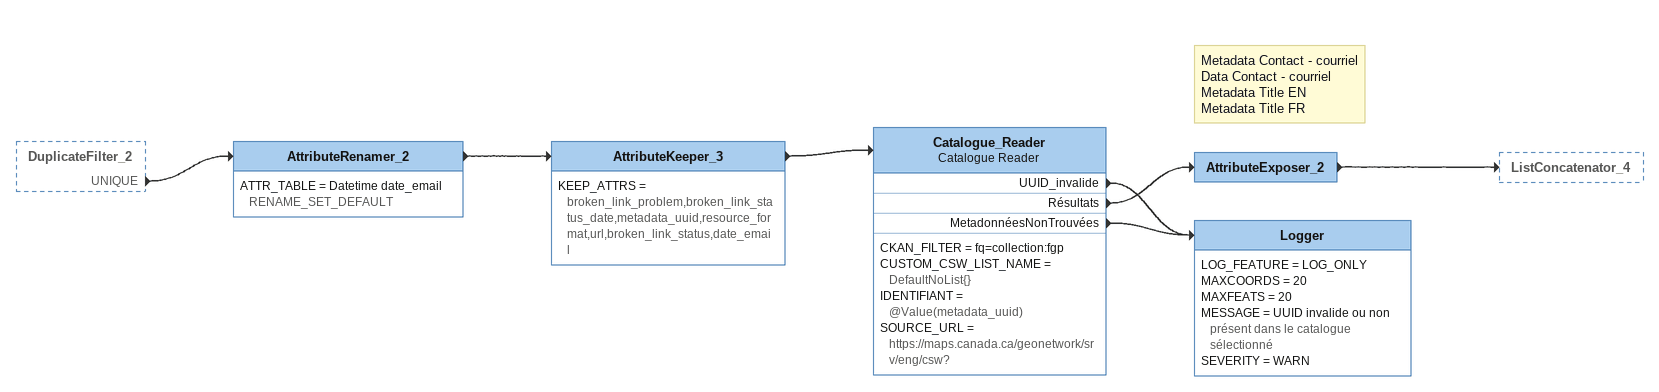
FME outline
DuplicateFilter_2 [outside]
    UNIQUE -> AttributeRenamer_2
AttributeRenamer_2
    ATTR_TABLE = Datetime date_email RENAME_SET_DEFAULT
    -> AttributeKeeper_3
AttributeKeeper_3
    KEEP_ATTRS = broken_link_problem,broken_link_status_date,metadata_uuid,resource_format,url,broken_link_status,date_email
    -> Catalogue_Reader
Catalogue_Reader: Catalogue Reader
    CKAN_FILTER = fq=collection:fgp
    CUSTOM_CSW_LIST_NAME = DefaultNoList{}
    IDENTIFIANT = @Value(metadata_uuid)
    SOURCE_URL = https://maps.canada.ca/geonetwork/srv/eng/csw?
    UUID_invalide -> Logger
    Résultats -> AttributeExposer_2
    MetadonnéesNonTrouvées -> Logger
Note: Metadata Contact - courriel / Data Contact - courriel / Metadata Title EN / Metadata Title FR
AttributeExposer_2
    -> ListConcatenator_4
Logger
    LOG_FEATURE = LOG_ONLY
    MAXCOORDS = 20
    MAXFEATS = 20
    MESSAGE = UUID invalide ou non présent dans le catalogue sélectionné
    SEVERITY = WARN
